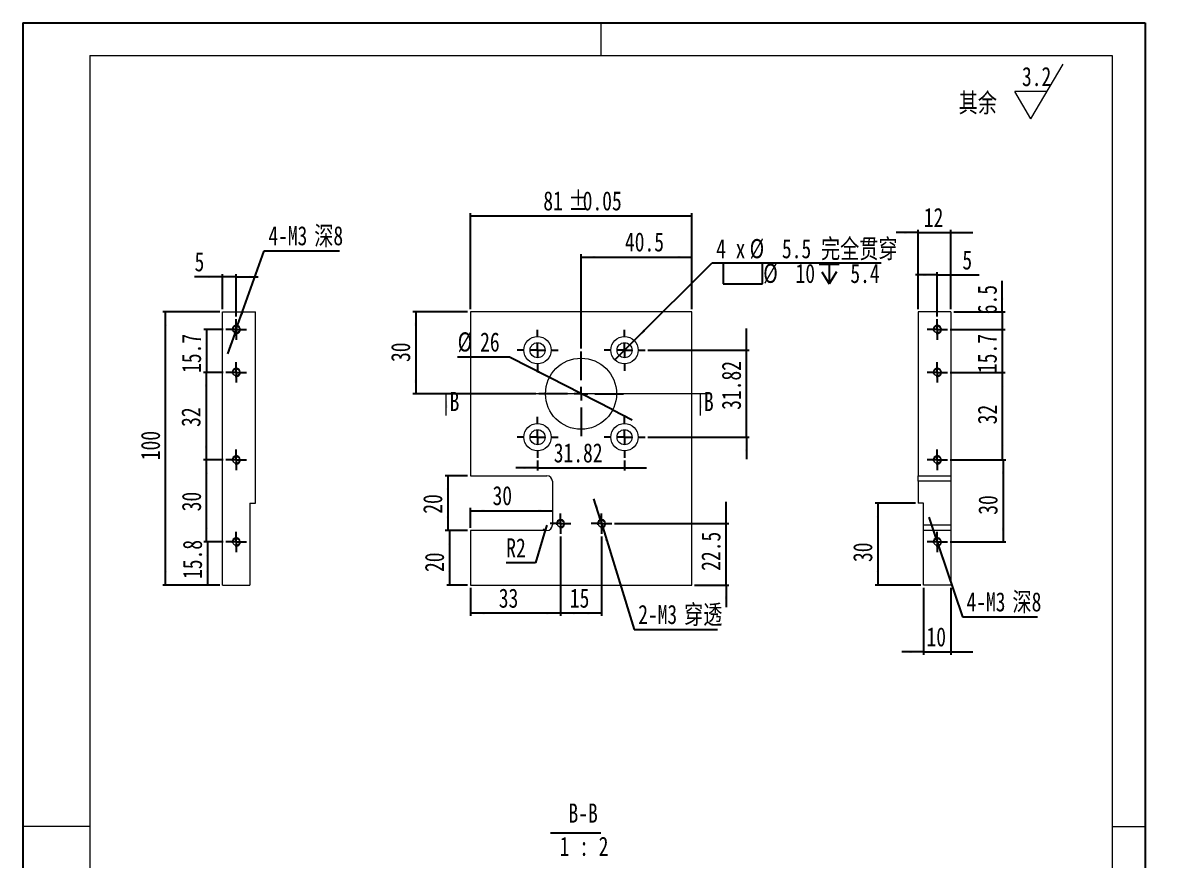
# Model space of a CAD drawing. Header units: millimetres. Extents: x 2 to 210, y 2 to 296.
# Drawn here: x 2.5 to 210.2, y 142.6 to 295.8 of the extents above; entities that cross this region are included whole.
import ezdxf

# ---------------------------------------------------------------- set-up
doc = ezdxf.new("R2010")
doc.units = ezdxf.units.MM
doc.linetypes.add('SLD-实线', pattern=[0])
doc.linetypes.add('SLD-虚线', pattern=[1.905, 1.27, -0.635])
doc.layers.add('图框', color=7, linetype='SLD-实线')
doc.layers.add('标注层', color=96, linetype='SLD-实线')
doc.layers.add('粗实线', color=7, linetype='SLD-实线', lineweight=15)
doc.styles.add('SLDTEXTSTYLE0', font='HYSWLONGFANGSONG.TTF', dxfattribs={"bigfont": 'bigfont'})
doc.styles.add('SLDTEXTSTYLE3', font='HYSWLONGFANGSONG.TTF')
doc.dimstyles.new('SLDDIMSTYLE0', dxfattribs={"dimtxt": 3.5, "dimasz": 2.6, "dimexe": 0, "dimexo": 0.0625, "dimgap": 0.875, "dimtad": 1, "dimdec": 3, "dimlfac": 2, "dimrnd": 1e-09, "dimzin": 12, "dimdsep": 46, "dimtxsty": 'SLDTEXTSTYLE3', "dimsah": 1, "dimcen": 0.09, "dimadec": 0, "dimazin": 3, "dimtfac": 1, "dimtdec": 3, "dimtofl": 0, "dimtmove": 0, "dimatfit": 3, "dimfxl": 0, "dimfrac": 2, "dimtolj": 1, "dimtzin": 12, "dimarcsym": 0})
doc.dimstyles.new('SLDDIMSTYLE1', dxfattribs={"dimtxt": 3.5, "dimasz": 2.6, "dimexe": 0, "dimexo": 0.0625, "dimgap": 0.875, "dimtad": 1, "dimdec": 3, "dimlfac": 2, "dimrnd": 1e-09, "dimzin": 12, "dimdsep": 46, "dimtxsty": 'SLDTEXTSTYLE3', "dimsah": 1, "dimcen": 0.09, "dimadec": 0, "dimazin": 3, "dimtfac": 1, "dimtdec": 3, "dimtmove": 0, "dimatfit": 0, "dimfxl": 0, "dimfrac": 2, "dimtolj": 1, "dimtzin": 12, "dimarcsym": 0})
doc.dimstyles.new('SLDDIMSTYLE2', dxfattribs={"dimtxt": 3.5, "dimasz": 2.6, "dimexe": 0, "dimexo": 0.0625, "dimgap": 0.875, "dimtad": 0, "dimtih": 1, "dimtoh": 1, "dimdec": 3, "dimlfac": 2, "dimrnd": 1e-09, "dimzin": 12, "dimdsep": 46, "dimtxsty": 'SLDTEXTSTYLE3', "dimsah": 1, "dimcen": 0, "dimadec": 0, "dimazin": 3, "dimtfac": 1, "dimtdec": 3, "dimtmove": 0, "dimatfit": 3, "dimfxl": 0, "dimfrac": 2, "dimtolj": 1, "dimtzin": 12, "dimarcsym": 0})
doc.dimstyles.new('SLDDIMSTYLE3', dxfattribs={"dimtxt": 3.5, "dimasz": 2.6, "dimexe": 0, "dimexo": 0.0625, "dimgap": 0.875, "dimtad": 0, "dimtih": 1, "dimtoh": 1, "dimdec": 1, "dimlfac": 2, "dimrnd": 1e-09, "dimzin": 12, "dimdsep": 46, "dimtxsty": 'SLDTEXTSTYLE3', "dimblk1": 'NONE', "dimsah": 1, "dimcen": 0, "dimadec": 0, "dimazin": 3, "dimtfac": 1, "dimtdec": 3, "dimtmove": 0, "dimatfit": 3, "dimldrblk": 'NONE', "dimfxl": 0, "dimfrac": 2, "dimtolj": 1, "dimtzin": 12, "dimarcsym": 0})
doc.dimstyles.new('SLDDIMSTYLE4', dxfattribs={"dimtxt": 3.5, "dimasz": 2.6, "dimexe": 0, "dimexo": 0.0625, "dimgap": 0.875, "dimtad": 0, "dimtih": 1, "dimtoh": 1, "dimdec": 3, "dimlfac": 2, "dimrnd": 1e-09, "dimzin": 12, "dimdsep": 46, "dimtxsty": 'SLDTEXTSTYLE3', "dimsah": 1, "dimcen": 0, "dimadec": 0, "dimazin": 3, "dimtfac": 1, "dimtdec": 3, "dimtmove": 0, "dimatfit": 3, "dimfxl": 0, "dimfrac": 2, "dimtolj": 1, "dimtzin": 12, "dimarcsym": 0})
doc.dimstyles.new('SLDDIMSTYLE5', dxfattribs={"dimtxt": 3.5, "dimasz": 2.6, "dimexe": 0, "dimexo": 0.0625, "dimgap": 0.875, "dimtad": 0, "dimtih": 1, "dimtoh": 1, "dimdec": 3, "dimlfac": 2, "dimrnd": 1e-09, "dimzin": 12, "dimdsep": 46, "dimtxsty": 'SLDTEXTSTYLE3', "dimsah": 1, "dimcen": 0, "dimadec": 0, "dimazin": 3, "dimtfac": 1, "dimtdec": 3, "dimtofl": 0, "dimtmove": 0, "dimatfit": 3, "dimfxl": 0, "dimfrac": 2, "dimtolj": 1, "dimtzin": 12, "dimarcsym": 0})

# ---------------------------------------------------------------- blocks, each defined once
blk = doc.blocks.new('SW_SFSYMBOL_0')
at = {"color": 0, "linetype": 'SLD-实线', "lineweight": 0}
for p, q in [((1.64, -5), (7.54, 5)), ((1.64, -5), (-1.31, 0)), ((4.59, 0), (-1.31, 0))]:
    blk.add_line(p, q, dxfattribs=at)
at = {"color": 0, "linetype": 'Continuous', "lineweight": 0, "insert": (0, 4.51), "char_height": 3.5, "attachment_point": 1, "style": 'SLDTEXTSTYLE3'}
blk.add_mtext('3.2', dxfattribs=at)
blk = doc.blocks.new('_D')
at = {"layer": '标注层'}
for p, q in [((84.38, 243.45), (84.38, 260.97)), ((84.38, 260.47), (124.88, 260.47)), ((124.88, 243.45), (124.88, 260.97))]:
    blk.add_line(p, q, dxfattribs=at)
for points in [[(84.38, 260.47), (86.98, 260.27), (86.98, 260.67)], [(124.88, 260.47), (122.28, 260.67), (122.28, 260.27)]]:
    blk.add_solid(points, dxfattribs=at)
at = {"layer": '标注层', "char_height": 3.5, "attachment_point": 1, "style": 'SLDTEXTSTYLE3'}
for s, insert in [('81', (97.73, 264.98, -2.95)), ('%%p', (102.33, 264.99, -2.95)), ('0.05', (104.93, 264.98, -2.95))]:
    blk.add_mtext(s, dxfattribs=dict(at, insert=insert))
blk = doc.blocks.new('_D_1')
at = {"layer": '标注层'}
for p, q in [((104.63, 236.2), (104.63, 253.45)), ((124.88, 243.45), (124.88, 253.45)), ((104.63, 252.95), (124.88, 252.95))]:
    blk.add_line(p, q, dxfattribs=at)
for points in [[(104.63, 252.95), (107.23, 252.75), (107.23, 253.15)], [(124.88, 252.95), (122.28, 253.15), (122.28, 252.75)]]:
    blk.add_solid(points, dxfattribs=at)
at = {"layer": '标注层', "insert": (112.66, 257.47, -2.95), "char_height": 3.5, "attachment_point": 1, "style": 'SLDTEXTSTYLE3'}
blk.add_mtext('40.5', dxfattribs=at)
blk = doc.blocks.new('_D_2')
at = {"layer": '标注层'}
for p, q in [((83.88, 202.95), (80.07, 202.95)), ((80.57, 202.95), (80.57, 192.95)), ((83.88, 192.95), (80.07, 192.95))]:
    blk.add_line(p, q, dxfattribs=at)
for points in [[(80.57, 202.95), (80.37, 200.35), (80.77, 200.35)], [(80.57, 192.95), (80.77, 195.55), (80.37, 195.55)]]:
    blk.add_solid(points, dxfattribs=at)
at = {"layer": '标注层', "insert": (76.06, 195.36, -2.95), "char_height": 3.5, "attachment_point": 1, "rotation": 90, "style": 'SLDTEXTSTYLE3'}
blk.add_mtext('20', dxfattribs=at)
blk = doc.blocks.new('_D_3')
at = {"layer": '标注层'}
for p, q in [((83.88, 212.95), (79.75, 212.95)), ((80.25, 212.95), (80.25, 202.95)), ((83.88, 202.95), (79.75, 202.95))]:
    blk.add_line(p, q, dxfattribs=at)
for points in [[(80.25, 212.95), (80.05, 210.35), (80.45, 210.35)], [(80.25, 202.95), (80.45, 205.55), (80.05, 205.55)]]:
    blk.add_solid(points, dxfattribs=at)
at = {"layer": '标注层', "insert": (75.74, 206.01, -2.95), "char_height": 3.5, "attachment_point": 1, "rotation": 90, "style": 'SLDTEXTSTYLE3'}
blk.add_mtext('20', dxfattribs=at)
blk = doc.blocks.new('_D_4')
at = {"layer": '标注层'}
for p, q in [((84.38, 203.45), (84.38, 207.07)), ((84.38, 206.57), (99.38, 206.57))]:
    blk.add_line(p, q, dxfattribs=at)
for points in [[(84.38, 206.57), (86.98, 206.37), (86.98, 206.77)], [(99.38, 206.57), (96.78, 206.77), (96.78, 206.37)]]:
    blk.add_solid(points, dxfattribs=at)
at = {"layer": '标注层', "insert": (88.44, 211.08, -2.95), "char_height": 3.5, "attachment_point": 1, "style": 'SLDTEXTSTYLE3'}
blk.add_mtext('30', dxfattribs=at)
blk = doc.blocks.new('_D_5')
at = {"layer": '标注层'}
for p, q in [((100.88, 201.83), (100.88, 187.32)), ((84.38, 192.45), (84.38, 187.32)), ((100.88, 187.82), (84.38, 187.82))]:
    blk.add_line(p, q, dxfattribs=at)
for points in [[(84.38, 187.82), (86.98, 187.62), (86.98, 188.02)], [(100.88, 187.82), (98.28, 188.02), (98.28, 187.62)]]:
    blk.add_solid(points, dxfattribs=at)
at = {"layer": '标注层', "insert": (89.58, 192.33, -2.95), "char_height": 3.5, "attachment_point": 1, "style": 'SLDTEXTSTYLE3'}
blk.add_mtext('33', dxfattribs=at)
blk = doc.blocks.new('_D_6')
at = {"layer": '标注层'}
for p, q in [((100.88, 201.83), (100.88, 187.32)), ((108.38, 201.83), (108.38, 187.32)), ((108.38, 187.82), (100.88, 187.82))]:
    blk.add_line(p, q, dxfattribs=at)
for points in [[(100.88, 187.82), (103.48, 187.62), (103.48, 188.02)], [(108.38, 187.82), (105.78, 188.02), (105.78, 187.62)]]:
    blk.add_solid(points, dxfattribs=at)
at = {"layer": '标注层', "insert": (102.58, 192.33, -2.95), "char_height": 3.5, "attachment_point": 1, "style": 'SLDTEXTSTYLE3'}
blk.add_mtext('15', dxfattribs=at)
blk = doc.blocks.new('_D_7')
at = {"layer": '标注层'}
for p, q in [((131.15, 204.2), (131.15, 208.2)), ((110.76, 204.2), (131.65, 204.2)), ((131.15, 192.95), (131.15, 204.2)), ((125.38, 192.95), (131.65, 192.95)), ((131.15, 192.95), (131.15, 188.95))]:
    blk.add_line(p, q, dxfattribs=at)
for points in [[(131.15, 204.2), (131.35, 206.8), (130.95, 206.8)], [(131.15, 192.95), (130.95, 190.35), (131.35, 190.35)]]:
    blk.add_solid(points, dxfattribs=at)
at = {"layer": '标注层', "insert": (126.63, 195.57, -2.95), "char_height": 3.5, "attachment_point": 1, "rotation": 90, "style": 'SLDTEXTSTYLE3'}
blk.add_mtext('22.5', dxfattribs=at)
blk = doc.blocks.new('_D_8')
at = {"layer": '标注层'}
for p, q in [((91.52, 234.66), (82.06, 234.66)), ((98.84, 230.91), (91.52, 234.66)), ((110.42, 225), (98.84, 230.91)), ((110.42, 225), (113.98, 223.18))]:
    blk.add_line(p, q, dxfattribs=at)
for points in [[(98.84, 230.91), (96.62, 232.27), (96.44, 231.92)], [(110.42, 225), (112.64, 223.64), (112.83, 223.99)]]:
    blk.add_solid(points, dxfattribs=at)
at = {"layer": '标注层', "char_height": 3.5, "attachment_point": 1, "style": 'SLDTEXTSTYLE3'}
for s, insert in [('%%c', (82.06, 239.18, -2.95)), ('26', (86.17, 239.17, -2.95))]:
    blk.add_mtext(s, dxfattribs=dict(at, insert=insert))
blk = doc.blocks.new('_D_9')
at = {"layer": '标注层'}
for p, q in [((83.88, 242.95), (73.88, 242.95)), ((74.38, 242.95), (74.38, 227.95)), ((96.38, 227.95), (73.88, 227.95))]:
    blk.add_line(p, q, dxfattribs=at)
for points in [[(74.38, 242.95), (74.18, 240.35), (74.58, 240.35)], [(74.38, 227.95), (74.58, 230.55), (74.18, 230.55)]]:
    blk.add_solid(points, dxfattribs=at)
at = {"layer": '标注层', "insert": (69.87, 233.76, -2.95), "char_height": 3.5, "attachment_point": 1, "rotation": 90, "style": 'SLDTEXTSTYLE3'}
blk.add_mtext('30', dxfattribs=at)
blk = doc.blocks.new('_D_10')
at = {"layer": '标注层'}
for p, q in [((96.68, 214.39), (92.68, 214.39)), ((96.68, 215.75), (96.68, 213.89)), ((96.68, 214.39), (112.59, 214.39)), ((112.59, 215.75), (112.59, 213.89)), ((112.59, 214.39), (116.59, 214.39))]:
    blk.add_line(p, q, dxfattribs=at)
for points in [[(96.68, 214.39), (94.08, 214.59), (94.08, 214.19)], [(112.59, 214.39), (115.19, 214.19), (115.19, 214.59)]]:
    blk.add_solid(points, dxfattribs=at)
at = {"layer": '标注层', "insert": (99.64, 218.9, -2.95), "char_height": 3.5, "attachment_point": 1, "style": 'SLDTEXTSTYLE3'}
blk.add_mtext('31.82', dxfattribs=at)
blk = doc.blocks.new('_D_11')
at = {"layer": '标注层'}
for p, q in [((134.88, 235.91), (134.88, 239.91)), ((116.84, 235.91), (135.38, 235.91)), ((134.88, 220), (134.88, 235.91)), ((116.84, 220), (135.38, 220)), ((134.88, 220), (134.88, 216))]:
    blk.add_line(p, q, dxfattribs=at)
for points in [[(134.88, 235.91), (135.08, 238.51), (134.68, 238.51)], [(134.88, 220), (134.68, 217.4), (135.08, 217.4)]]:
    blk.add_solid(points, dxfattribs=at)
at = {"layer": '标注层', "insert": (130.37, 225.01, -2.95), "char_height": 3.5, "attachment_point": 1, "rotation": 90, "style": 'SLDTEXTSTYLE3'}
blk.add_mtext('31.82', dxfattribs=at)
blk = doc.blocks.new('SW_SYMBOL_HOLE_SPOT')
at = {"layer": '标注层', "color": 0}
for p, q in [((0, 875), (0, 75)), ((1600, 75), (1600, 875)), ((0, 75), (1600, 75))]:
    blk.add_line(p, q, dxfattribs=at)
blk = doc.blocks.new('SW_SYMBOL_HOLE_DEPTH')
at = {"layer": '标注层', "color": 0}
for p, q in [((0, 875), (800, 875)), ((100, 555), (400, 75)), ((400, 875), (400, 75)), ((700, 555), (400, 75))]:
    blk.add_line(p, q, dxfattribs=at)
blk = doc.blocks.new('_D_12')
at = {"layer": '标注层'}
for p, q in [((114.36, 237.68), (128.59, 251.91)), ((128.59, 251.91), (159.5, 251.91)), ((110.82, 234.14), (114.36, 237.68))]:
    blk.add_line(p, q, dxfattribs=at)
blk.add_solid([(114.36, 237.68), (116.34, 239.37), (116.05, 239.66)], dxfattribs=at)
at = {"layer": '标注层', "xscale": 0.004511737089201878, "yscale": 0.004511737089201878, "zscale": 0.004511737089201878}
for name, p in [('SW_SYMBOL_HOLE_SPOT', (130.6, 247.72)), ('SW_SYMBOL_HOLE_DEPTH', (148.21, 247.72))]:
    blk.add_blockref(name, p, dxfattribs=at)
at = {"layer": '标注层', "char_height": 3.5, "attachment_point": 1}
for s, insert, style in [('4 x ', (129.34, 256.23, -2.95), 'SLDTEXTSTYLE3'), ('%%c', (135.47, 256.24, -2.95), 'SLDTEXTSTYLE3'), (' 5.5 \\M+18AAE\\M+19153贯\\M+190FA', (139.59, 256.23, -2.95), 'SLDTEXTSTYLE0'), ('%%c', (137.96, 251.73, -2.95), 'SLDTEXTSTYLE3'), (' 10 ', (142.08, 251.71, -2.95), 'SLDTEXTSTYLE3'), (' 5.4', (152.11, 251.71, -2.95), 'SLDTEXTSTYLE3')]:
    blk.add_mtext(s, dxfattribs=dict(at, insert=insert, style=style))
blk = doc.blocks.new('_NONE')
blk = doc.blocks.new('_D_13')
at = {"layer": '标注层'}
for p, q in [((108.16, 204.92), (106.99, 208.75)), ((108.16, 204.92), (108.6, 203.49)), ((108.6, 203.49), (114.34, 184.83)), ((114.34, 184.83), (129.6, 184.83))]:
    blk.add_line(p, q, dxfattribs=at)
for points in [[(108.16, 204.92), (107.59, 207.47), (107.21, 207.35)], [(108.6, 203.49), (109.18, 200.94), (109.56, 201.06)]]:
    blk.add_solid(points, dxfattribs=at)
at = {"layer": '标注层', "char_height": 3.5, "attachment_point": 1}
for s, insert, style in [('2-M', (115.09, 189.35, -2.95), 'SLDTEXTSTYLE3'), ('3', (120.42, 189.35, -2.95), 'SLDTEXTSTYLE3'), ('\\M+190FA\\M+193A7', (123.48, 189.35, -2.95), 'SLDTEXTSTYLE0')]:
    blk.add_mtext(s, dxfattribs=dict(at, insert=insert, style=style))
blk = doc.blocks.new('_D_14')
at = {"layer": '标注层'}
for p, q in [((98.38, 203.95), (98.09, 203)), ((98.09, 203), (96.3, 197.01)), ((96.3, 197.01), (90.95, 197.01))]:
    blk.add_line(p, q, dxfattribs=at)
blk.add_arc((98.38, 203.95), 1, 226.7545, 243.4349, dxfattribs=at)
blk.add_solid([(98.09, 203), (97.16, 200.56), (97.54, 200.45)], dxfattribs=at)
at = {"layer": '标注层', "insert": (90.95, 201.52, -2.95), "char_height": 3.5, "attachment_point": 1, "style": 'SLDTEXTSTYLE3'}
blk.add_mtext('R2', dxfattribs=at)
blk = doc.blocks.new('SW_CENTERMARKSYMBOL_0')
at = {"layer": '标注层', "color": 0}
for p, q in [((0, 2.5), (0, 7.75)), ((-2.5, 0), (-7.75, 0)), ((0, 0), (-1.25, 0)), ((0, 0), (0, 1.25)), ((0, 0), (0, -1.25)), ((0, 0), (1.25, 0)), ((2.5, 0), (7.75, 0)), ((0, -2.5), (0, -7.75))]:
    blk.add_line(p, q, dxfattribs=at)
blk = doc.blocks.new('SW_CENTERMARKSYMBOL_1')
at = {"layer": '标注层', "color": 0}
for p, q in [((0, 2.5), (0, 3.75)), ((-2.5, 0), (-3.75, 0)), ((0, 0), (-1.25, 0)), ((0, 0), (0, 1.25)), ((0, 0), (0, -1.25)), ((0, 0), (1.25, 0)), ((2.5, 0), (3.75, 0)), ((0, -2.5), (0, -3.75))]:
    blk.add_line(p, q, dxfattribs=at)
blk = doc.blocks.new('SW_CENTERMARKSYMBOL_2')
at = {"layer": '标注层', "color": 0}
for p, q in [((0, 2.5), (0, 3.75)), ((-2.5, 0), (-3.75, 0)), ((0, 0), (-1.25, 0)), ((0, 0), (0, 1.25)), ((0, 0), (0, -1.25)), ((0, 0), (1.25, 0)), ((2.5, 0), (3.75, 0)), ((0, -2.5), (0, -3.75))]:
    blk.add_line(p, q, dxfattribs=at)
blk = doc.blocks.new('SW_CENTERMARKSYMBOL_3')
at = {"layer": '标注层', "color": 0}
for p, q in [((0, 2.5), (0, 3.75)), ((-2.5, 0), (-3.75, 0)), ((0, 0), (-1.25, 0)), ((0, 0), (0, 1.25)), ((0, 0), (0, -1.25)), ((0, 0), (1.25, 0)), ((2.5, 0), (3.75, 0)), ((0, -2.5), (0, -3.75))]:
    blk.add_line(p, q, dxfattribs=at)
blk = doc.blocks.new('SW_CENTERMARKSYMBOL_4')
at = {"layer": '标注层', "color": 0}
for p, q in [((0, 2.5), (0, 3.75)), ((-2.5, 0), (-3.75, 0)), ((0, 0), (-1.25, 0)), ((0, 0), (0, 1.25)), ((0, 0), (0, -1.25)), ((0, 0), (1.25, 0)), ((2.5, 0), (3.75, 0)), ((0, -2.5), (0, -3.75))]:
    blk.add_line(p, q, dxfattribs=at)
blk = doc.blocks.new('SW_CENTERMARKSYMBOL_5')
at = {"layer": '标注层', "color": 0}
for p, q in [((-1.25, 0), (-1.875, 0)), ((0, 0), (-1.25, 0)), ((0, 1.25), (0, 1.875)), ((0, 0), (0, 1.25)), ((0, 0), (0, -1.25)), ((0, 0), (1.25, 0)), ((1.25, 0), (1.875, 0)), ((0, -1.25), (0, -1.875))]:
    blk.add_line(p, q, dxfattribs=at)
blk = doc.blocks.new('SW_CENTERMARKSYMBOL_6')
at = {"layer": '标注层', "color": 0}
for p, q in [((-1.25, 0), (-1.875, 0)), ((0, 0), (-1.25, 0)), ((0, 1.25), (0, 1.875)), ((0, 0), (0, 1.25)), ((0, 0), (0, -1.25)), ((0, 0), (1.25, 0)), ((1.25, 0), (1.875, 0)), ((0, -1.25), (0, -1.875))]:
    blk.add_line(p, q, dxfattribs=at)
blk = doc.blocks.new('_D_15')
at = {"layer": '标注层'}
for p, q in [((166.3, 243.45), (166.3, 257.92)), ((172.3, 243.45), (172.3, 257.92)), ((166.3, 257.42), (162.3, 257.42)), ((166.3, 257.42), (172.3, 257.42)), ((172.3, 257.42), (176.3, 257.42))]:
    blk.add_line(p, q, dxfattribs=at)
for points in [[(166.3, 257.42), (163.7, 257.62), (163.7, 257.22)], [(172.3, 257.42), (174.9, 257.22), (174.9, 257.62)]]:
    blk.add_solid(points, dxfattribs=at)
at = {"layer": '标注层', "insert": (167.33, 261.93, 0.05), "char_height": 3.5, "attachment_point": 1, "style": 'SLDTEXTSTYLE3'}
blk.add_mtext('12', dxfattribs=at)
blk = doc.blocks.new('_D_16')
at = {"layer": '标注层'}
for p, q in [((169.8, 249.67), (165.8, 249.67)), ((169.8, 242.08), (169.8, 250.17)), ((169.8, 249.67), (172.3, 249.67)), ((172.3, 243.45), (172.3, 250.17)), ((172.3, 249.67), (177.45, 249.67))]:
    blk.add_line(p, q, dxfattribs=at)
for points in [[(169.8, 249.67), (167.2, 249.87), (167.2, 249.47)], [(172.3, 249.67), (174.9, 249.47), (174.9, 249.87)]]:
    blk.add_solid(points, dxfattribs=at)
at = {"layer": '标注层', "insert": (174.38, 254.18, 0.05), "char_height": 3.5, "attachment_point": 1, "style": 'SLDTEXTSTYLE3'}
blk.add_mtext('5', dxfattribs=at)
blk = doc.blocks.new('_D_17')
at = {"layer": '标注层'}
for p, q in [((181.68, 242.95), (181.68, 248.62)), ((172.8, 242.95), (182.18, 242.95)), ((181.68, 242.95), (181.68, 239.7)), ((172.17, 239.7), (182.18, 239.7)), ((181.68, 239.7), (181.68, 235.7))]:
    blk.add_line(p, q, dxfattribs=at)
for points in [[(181.68, 242.95), (181.88, 245.55), (181.48, 245.55)], [(181.68, 239.7), (181.48, 237.1), (181.88, 237.1)]]:
    blk.add_solid(points, dxfattribs=at)
at = {"layer": '标注层', "insert": (177.17, 242.49, 0.05), "char_height": 3.5, "attachment_point": 1, "rotation": 90, "style": 'SLDTEXTSTYLE3'}
blk.add_mtext('6.5', dxfattribs=at)
blk = doc.blocks.new('_D_18')
at = {"layer": '标注层'}
for p, q in [((172.17, 239.7), (182.18, 239.7)), ((181.68, 239.7), (181.68, 231.85)), ((172.17, 231.85), (182.18, 231.85))]:
    blk.add_line(p, q, dxfattribs=at)
for points in [[(181.68, 239.7), (181.48, 237.1), (181.88, 237.1)], [(181.68, 231.85), (181.88, 234.45), (181.48, 234.45)]]:
    blk.add_solid(points, dxfattribs=at)
at = {"layer": '标注层', "insert": (177.17, 231.73, 0.05), "char_height": 3.5, "attachment_point": 1, "rotation": 90, "style": 'SLDTEXTSTYLE3'}
blk.add_mtext('15.7', dxfattribs=at)
blk = doc.blocks.new('_D_19')
at = {"layer": '标注层'}
for p, q in [((172.17, 231.85), (182.21, 231.85)), ((181.71, 215.85), (181.71, 231.85)), ((172.17, 215.85), (182.21, 215.85))]:
    blk.add_line(p, q, dxfattribs=at)
for points in [[(181.71, 231.85), (181.51, 229.25), (181.91, 229.25)], [(181.71, 215.85), (181.91, 218.45), (181.51, 218.45)]]:
    blk.add_solid(points, dxfattribs=at)
at = {"layer": '标注层', "insert": (177.19, 222.36, 0.05), "char_height": 3.5, "attachment_point": 1, "rotation": 90, "style": 'SLDTEXTSTYLE3'}
blk.add_mtext('32', dxfattribs=at)
blk = doc.blocks.new('_D_20')
at = {"layer": '标注层'}
for p, q in [((172.17, 215.85), (182.32, 215.85)), ((181.82, 215.85), (181.82, 200.85)), ((172.17, 200.85), (182.32, 200.85))]:
    blk.add_line(p, q, dxfattribs=at)
for points in [[(181.82, 215.85), (181.62, 213.25), (182.02, 213.25)], [(181.82, 200.85), (182.02, 203.45), (181.62, 203.45)]]:
    blk.add_solid(points, dxfattribs=at)
at = {"layer": '标注层', "insert": (177.31, 205.82, 0.05), "char_height": 3.5, "attachment_point": 1, "rotation": 90, "style": 'SLDTEXTSTYLE3'}
blk.add_mtext('30', dxfattribs=at)
blk = doc.blocks.new('_D_21')
at = {"layer": '标注层'}
for p, q in [((167.3, 192.45), (167.3, 180.24)), ((172.3, 192.45), (172.3, 180.24)), ((167.3, 180.74), (163.3, 180.74)), ((167.3, 180.74), (172.3, 180.74)), ((172.3, 180.74), (176.3, 180.74))]:
    blk.add_line(p, q, dxfattribs=at)
for points in [[(167.3, 180.74), (164.7, 180.94), (164.7, 180.54)], [(172.3, 180.74), (174.9, 180.54), (174.9, 180.94)]]:
    blk.add_solid(points, dxfattribs=at)
at = {"layer": '标注层', "insert": (167.82, 185.25, 0.05), "char_height": 3.5, "attachment_point": 1, "style": 'SLDTEXTSTYLE3'}
blk.add_mtext('10', dxfattribs=at)
blk = doc.blocks.new('_D_22')
at = {"layer": '标注层'}
for p, q in [((165.8, 207.95), (158.42, 207.95)), ((158.92, 207.95), (158.92, 192.95)), ((166.8, 192.95), (158.42, 192.95))]:
    blk.add_line(p, q, dxfattribs=at)
for points in [[(158.92, 207.95), (158.72, 205.35), (159.12, 205.35)], [(158.92, 192.95), (159.12, 195.55), (158.72, 195.55)]]:
    blk.add_solid(points, dxfattribs=at)
at = {"layer": '标注层', "insert": (154.4, 197.18, 0.05), "char_height": 3.5, "attachment_point": 1, "rotation": 90, "style": 'SLDTEXTSTYLE3'}
blk.add_mtext('30', dxfattribs=at)
blk = doc.blocks.new('_D_23')
at = {"layer": '标注层'}
for p, q in [((169.56, 201.57), (168.29, 205.36)), ((169.56, 201.57), (170.04, 200.14)), ((170.04, 200.14), (174.4, 187.13)), ((174.4, 187.13), (188.14, 187.13))]:
    blk.add_line(p, q, dxfattribs=at)
for points in [[(169.56, 201.57), (168.92, 204.09), (168.54, 203.97)], [(170.04, 200.14), (170.67, 197.62), (171.05, 197.74)]]:
    blk.add_solid(points, dxfattribs=at)
at = {"layer": '标注层', "char_height": 3.5, "attachment_point": 1}
for s, insert, style in [('4-M', (175.15, 191.65, 0.05), 'SLDTEXTSTYLE3'), ('3', (180.48, 191.65, 0.05), 'SLDTEXTSTYLE3'), ('\\M+1905B8', (183.55, 191.65, 0.05), 'SLDTEXTSTYLE0')]:
    blk.add_mtext(s, dxfattribs=dict(at, insert=insert, style=style))
blk = doc.blocks.new('SW_CENTERMARKSYMBOL_7')
at = {"layer": '标注层', "color": 0}
for p, q in [((-1.25, 0), (-1.875, 0)), ((0, 0), (-1.25, 0)), ((0, 1.25), (0, 1.875)), ((0, 0), (0, 1.25)), ((0, 0), (0, -1.25)), ((0, 0), (1.25, 0)), ((1.25, 0), (1.875, 0)), ((0, -1.25), (0, -1.875))]:
    blk.add_line(p, q, dxfattribs=at)
blk = doc.blocks.new('SW_CENTERMARKSYMBOL_8')
at = {"layer": '标注层', "color": 0}
for p, q in [((-1.25, 0), (-1.875, 0)), ((0, 0), (-1.25, 0)), ((0, 1.25), (0, 1.875)), ((0, 0), (0, 1.25)), ((0, 0), (0, -1.25)), ((0, 0), (1.25, 0)), ((1.25, 0), (1.875, 0)), ((0, -1.25), (0, -1.875))]:
    blk.add_line(p, q, dxfattribs=at)
blk = doc.blocks.new('SW_CENTERMARKSYMBOL_9')
at = {"layer": '标注层', "color": 0}
for p, q in [((-1.25, 0), (-1.875, 0)), ((0, 0), (-1.25, 0)), ((0, 1.25), (0, 1.875)), ((0, 0), (0, 1.25)), ((0, 0), (0, -1.25)), ((0, 0), (1.25, 0)), ((1.25, 0), (1.875, 0)), ((0, -1.25), (0, -1.875))]:
    blk.add_line(p, q, dxfattribs=at)
blk = doc.blocks.new('SW_CENTERMARKSYMBOL_10')
at = {"layer": '标注层', "color": 0}
for p, q in [((-1.25, 0), (-1.875, 0)), ((0, 0), (-1.25, 0)), ((0, 1.25), (0, 1.875)), ((0, 0), (0, 1.25)), ((0, 0), (0, -1.25)), ((0, 0), (1.25, 0)), ((1.25, 0), (1.875, 0)), ((0, -1.25), (0, -1.875))]:
    blk.add_line(p, q, dxfattribs=at)
blk = doc.blocks.new('_D_24')
at = {"layer": '标注层'}
for p, q in [((38.56, 242.95), (28.12, 242.95)), ((28.62, 192.95), (28.62, 242.95)), ((38.56, 192.95), (28.12, 192.95))]:
    blk.add_line(p, q, dxfattribs=at)
for points in [[(28.62, 242.95), (28.42, 240.35), (28.82, 240.35)], [(28.62, 192.95), (28.82, 195.55), (28.42, 195.55)]]:
    blk.add_solid(points, dxfattribs=at)
at = {"layer": '标注层', "insert": (24.11, 215.8, 0.05), "char_height": 3.5, "attachment_point": 1, "rotation": 90, "style": 'SLDTEXTSTYLE3'}
blk.add_mtext('100', dxfattribs=at)
blk = doc.blocks.new('_D_25')
at = {"layer": '标注层'}
for p, q in [((39.18, 215.85), (35.62, 215.85)), ((36.12, 200.85), (36.12, 215.85)), ((39.18, 200.85), (35.62, 200.85))]:
    blk.add_line(p, q, dxfattribs=at)
for points in [[(36.12, 215.85), (35.92, 213.25), (36.32, 213.25)], [(36.12, 200.85), (36.32, 203.45), (35.92, 203.45)]]:
    blk.add_solid(points, dxfattribs=at)
at = {"layer": '标注层', "insert": (31.61, 206.45, 0.05), "char_height": 3.5, "attachment_point": 1, "rotation": 90, "style": 'SLDTEXTSTYLE3'}
blk.add_mtext('30', dxfattribs=at)
blk = doc.blocks.new('_D_26')
at = {"layer": '标注层'}
for p, q in [((39.18, 231.85), (35.54, 231.85)), ((36.04, 231.85), (36.04, 215.85)), ((39.18, 215.85), (35.54, 215.85))]:
    blk.add_line(p, q, dxfattribs=at)
for points in [[(36.04, 231.85), (35.84, 229.25), (36.24, 229.25)], [(36.04, 215.85), (36.24, 218.45), (35.84, 218.45)]]:
    blk.add_solid(points, dxfattribs=at)
at = {"layer": '标注层', "insert": (31.52, 221.89, 0.05), "char_height": 3.5, "attachment_point": 1, "rotation": 90, "style": 'SLDTEXTSTYLE3'}
blk.add_mtext('32', dxfattribs=at)
blk = doc.blocks.new('_D_27')
at = {"layer": '标注层'}
for p, q in [((39.18, 239.7), (35.63, 239.7)), ((36.13, 239.7), (36.13, 231.85)), ((39.18, 231.85), (35.63, 231.85))]:
    blk.add_line(p, q, dxfattribs=at)
for points in [[(36.13, 239.7), (35.93, 237.1), (36.33, 237.1)], [(36.13, 231.85), (36.33, 234.45), (35.93, 234.45)]]:
    blk.add_solid(points, dxfattribs=at)
at = {"layer": '标注层', "insert": (31.61, 231.76, 0.05), "char_height": 3.5, "attachment_point": 1, "rotation": 90, "style": 'SLDTEXTSTYLE3'}
blk.add_mtext('15.7', dxfattribs=at)
blk = doc.blocks.new('_D_28')
at = {"layer": '标注层'}
for p, q in [((39.18, 200.85), (35.8, 200.85)), ((36.3, 200.85), (36.3, 192.95)), ((38.56, 192.95), (35.8, 192.95))]:
    blk.add_line(p, q, dxfattribs=at)
for points in [[(36.3, 200.85), (36.1, 198.25), (36.5, 198.25)], [(36.3, 192.95), (36.5, 195.55), (36.1, 195.55)]]:
    blk.add_solid(points, dxfattribs=at)
at = {"layer": '标注层', "insert": (31.79, 194.08, 0.05), "char_height": 3.5, "attachment_point": 1, "rotation": 90, "style": 'SLDTEXTSTYLE3'}
blk.add_mtext('15.8', dxfattribs=at)
blk = doc.blocks.new('_D_29')
at = {"layer": '标注层'}
for p, q in [((41.81, 240.41), (46.69, 254.09)), ((46.69, 254.09), (60.43, 254.09)), ((41.31, 239), (39.96, 235.23)), ((41.31, 239), (41.81, 240.41))]:
    blk.add_line(p, q, dxfattribs=at)
for points in [[(41.81, 240.41), (42.87, 242.79), (42.5, 242.93)], [(41.31, 239), (40.25, 236.62), (40.62, 236.48)]]:
    blk.add_solid(points, dxfattribs=at)
at = {"layer": '标注层', "char_height": 3.5, "attachment_point": 1}
for s, insert, style in [('4-M', (47.44, 258.6, 0.05), 'SLDTEXTSTYLE3'), ('3', (52.77, 258.6, 0.05), 'SLDTEXTSTYLE3'), ('\\M+1905B8', (55.83, 258.6, 0.05), 'SLDTEXTSTYLE0')]:
    blk.add_mtext(s, dxfattribs=dict(at, insert=insert, style=style))
blk = doc.blocks.new('_D_30')
at = {"layer": '标注层'}
for p, q in [((39.06, 249.33), (33.93, 249.33)), ((39.06, 243.45), (39.06, 249.83)), ((41.56, 249.33), (39.06, 249.33)), ((41.56, 242.08), (41.56, 249.83)), ((41.56, 249.33), (45.56, 249.33))]:
    blk.add_line(p, q, dxfattribs=at)
for points in [[(39.06, 249.33), (36.46, 249.53), (36.46, 249.13)], [(41.56, 249.33), (44.16, 249.13), (44.16, 249.53)]]:
    blk.add_solid(points, dxfattribs=at)
at = {"layer": '标注层', "insert": (33.93, 253.84, 0.05), "char_height": 3.5, "attachment_point": 1, "style": 'SLDTEXTSTYLE3'}
blk.add_mtext('5', dxfattribs=at)
blk = doc.blocks.new('SW_CENTERMARKSYMBOL_11')
at = {"layer": '标注层', "color": 0}
for p, q in [((-1.25, 0), (-1.875, 0)), ((0, 0), (-1.25, 0)), ((0, 1.25), (0, 1.875)), ((0, 0), (0, 1.25)), ((0, 0), (0, -1.25)), ((0, 0), (1.25, 0)), ((1.25, 0), (1.875, 0)), ((0, -1.25), (0, -1.875))]:
    blk.add_line(p, q, dxfattribs=at)
blk = doc.blocks.new('SW_CENTERMARKSYMBOL_12')
at = {"layer": '标注层', "color": 0}
for p, q in [((-1.25, 0), (-1.875, 0)), ((0, 0), (-1.25, 0)), ((0, 1.25), (0, 1.875)), ((0, 0), (0, 1.25)), ((0, 0), (0, -1.25)), ((0, 0), (1.25, 0)), ((1.25, 0), (1.875, 0)), ((0, -1.25), (0, -1.875))]:
    blk.add_line(p, q, dxfattribs=at)
blk = doc.blocks.new('SW_CENTERMARKSYMBOL_13')
at = {"layer": '标注层', "color": 0}
for p, q in [((-1.25, 0), (-1.875, 0)), ((0, 0), (-1.25, 0)), ((0, 1.25), (0, 1.875)), ((0, 0), (0, 1.25)), ((0, 0), (0, -1.25)), ((0, 0), (1.25, 0)), ((1.25, 0), (1.875, 0)), ((0, -1.25), (0, -1.875))]:
    blk.add_line(p, q, dxfattribs=at)
blk = doc.blocks.new('SW_CENTERMARKSYMBOL_14')
at = {"layer": '标注层', "color": 0}
for p, q in [((-1.25, 0), (-1.875, 0)), ((0, 0), (-1.25, 0)), ((0, 1.25), (0, 1.875)), ((0, 0), (0, 1.25)), ((0, 0), (0, -1.25)), ((0, 0), (1.25, 0)), ((1.25, 0), (1.875, 0)), ((0, -1.25), (0, -1.875))]:
    blk.add_line(p, q, dxfattribs=at)
blk = doc.blocks.new('SW_NOTE_4')
at = {"layer": '标注层', "color": 0}
blk.add_line((-1.99, -0.86), (7.21, -0.86), dxfattribs=at)
at = {"layer": '标注层', "color": 0, "char_height": 3.5, "attachment_point": 2, "style": 'SLDTEXTSTYLE3'}
for s, insert in [('B-B', (3.99, 4.51)), (' 1 : 2', (3.26, -1.55))]:
    blk.add_mtext(s, dxfattribs=dict(at, insert=insert))

msp = doc.modelspace()

# ---------------------------------------------------------------- linework, layer by layer
at = {"color": 7, "linetype": 'SLD-实线', "lineweight": 15}
for p, q in [((39.05867, 192.95492), (39.05867, 242.95492)), ((39.05867, 242.95492), (45.05867, 242.95492)), ((45.05867, 207.95492), (45.05867, 242.95492)), ((84.38202, 242.95492), (84.38202, 212.95492)), ((124.88202, 242.95492), (84.38202, 242.95492)), ((124.88202, 192.95492), (124.88202, 242.95492)), ((172.29733, 242.95492), (166.29733, 242.95492)), ((166.29733, 242.95492), (166.29733, 212.95492)), ((172.29733, 242.95492), (172.29733, 212.95492)), ((84.38202, 212.95492), (98.38202, 212.95492)), ((99.38202, 211.95492), (99.38202, 203.95492)), ((166.29733, 212.95492), (172.29733, 212.95492)), ((166.29733, 211.95492), (166.29733, 212.95492)), ((172.29733, 211.95492), (166.29733, 211.95492)), ((166.29733, 211.95492), (166.29733, 207.95492)), ((172.29733, 212.95492), (172.29733, 211.95492)), ((172.29733, 211.95492), (172.29733, 203.95492)), ((44.05867, 207.95492), (45.05867, 207.95492)), ((44.05867, 207.95492), (44.05867, 192.95492)), ((167.29733, 207.95492), (166.29733, 207.95492)), ((167.29733, 203.95492), (167.29733, 207.95492)), ((167.29733, 203.95492), (172.29733, 203.95492)), ((167.29733, 202.95492), (167.29733, 203.95492)), ((172.29733, 203.95492), (172.29733, 202.95492)), ((84.38202, 202.95492), (84.38202, 192.95492)), ((98.38202, 202.95492), (84.38202, 202.95492)), ((172.29733, 202.95492), (167.29733, 202.95492)), ((167.29733, 192.95492), (167.29733, 202.95492)), ((172.29733, 202.95492), (172.29733, 192.95492)), ((39.05867, 192.95492), (44.05867, 192.95492)), ((84.38202, 192.95492), (124.88202, 192.95492)), ((172.29733, 192.95492), (167.29733, 192.95492))]:
    msp.add_line(p, q, dxfattribs=at)
at = {"color": 7, "linetype": 'SLD-实线', "lineweight": 0}
for p, q in [((128.50039, 227.95492), (77.98463, 227.95492)), ((79.98463, 223.95492), (79.98463, 227.95492)), ((126.50039, 223.95492), (126.50039, 227.95492))]:
    msp.add_line(p, q, dxfattribs=at)
at = {"color": 7, "linetype": 'SLD-实线', "lineweight": 15}
for centre, radius in [((41.55867, 239.70492), 0.625), ((169.79733, 239.70492), 0.625), ((96.67707, 235.90988), 2.5), ((96.67707, 235.90988), 1.375), ((112.58697, 235.90988), 2.5), ((112.58697, 235.90988), 1.375), ((104.63202, 227.95492), 6.5), ((41.55867, 231.85492), 0.625), ((169.79733, 231.85492), 0.625), ((96.67707, 219.99997), 2.5), ((112.58697, 219.99997), 2.5), ((96.67707, 219.99997), 1.375), ((112.58697, 219.99997), 1.375), ((41.55867, 215.85492), 0.625), ((169.79733, 215.85492), 0.625), ((100.88202, 204.20492), 0.625), ((108.38202, 204.20492), 0.625), ((41.55867, 200.85492), 0.625), ((169.79733, 200.85492), 0.625)]:
    msp.add_circle(centre, radius, dxfattribs=at)
at = {"color": 7, "linetype": 'SLD-虚线', "lineweight": 0}
for centre in [(41.55867, 239.70492), (169.79733, 239.70492), (41.55867, 231.85492), (169.79733, 231.85492), (41.55867, 215.85492), (169.79733, 215.85492), (41.55867, 200.85492), (169.79733, 200.85492)]:
    msp.add_arc(centre, 0.75, 255, 195, dxfattribs=at)
at = {"color": 7, "linetype": 'SLD-实线', "lineweight": 0}
for centre in [(41.55867, 239.70492), (169.79733, 239.70492), (41.55867, 231.85492), (169.79733, 231.85492), (41.55867, 215.85492), (169.79733, 215.85492), (100.88202, 204.20492), (108.38202, 204.20492), (41.55867, 200.85492), (169.79733, 200.85492)]:
    msp.add_arc(centre, 0.75, 255, 195, dxfattribs=at)
at = {"color": 7, "linetype": 'SLD-实线', "lineweight": 15}
for centre, start, end in [((98.38202, 211.95492), 0, 90), ((98.38202, 203.95492), 270, 0)]:
    msp.add_arc(centre, 1, start, end, dxfattribs=at)
at = {"color": 7, "linetype": 'SLD-实线', "lineweight": 0}
for points in [[(79.98463, 227.95492), (79.78463, 225.35492), (80.18463, 225.35492)], [(126.50039, 227.95492), (126.30039, 225.35492), (126.70039, 225.35492)]]:
    msp.add_solid(points, dxfattribs=at)
at = {"layer": '图框'}
for p, q in [((2.5, 295.8), (207.8, 295.8)), ((2.5, 295.8), (2.5, 1.5)), ((207.8, 295.8), (207.8, 1.5))]:
    msp.add_line(p, q, dxfattribs=at)
at = {"layer": '粗实线'}
for p, q in [((108.3, 289.8), (108.3, 295.8)), ((14.8, 289.8), (201.8, 289.8)), ((14.8, 289.8), (14.8, 7.8)), ((201.8, 289.8), (201.8, 7.8)), ((14.8, 148.8), (2.5, 148.8)), ((201.8, 148.8), (207.8, 148.8))]:
    msp.add_line(p, q, dxfattribs=at)

# ---------------------------------------------------------------- block references
at = {"color": 7, "linetype": 'Continuous', "lineweight": 0}
msp.add_blockref('SW_SFSYMBOL_0', (185.28302, 283.20517), dxfattribs=at)
at = {"layer": '标注层'}
for name, p in [('SW_CENTERMARKSYMBOL_14', (41.55867, 239.70492)), ('SW_CENTERMARKSYMBOL_10', (169.79733, 239.70492)), ('SW_CENTERMARKSYMBOL_4', (96.67707, 235.90988)), ('SW_CENTERMARKSYMBOL_3', (112.58697, 235.90988)), ('SW_CENTERMARKSYMBOL_0', (104.63202, 227.95492)), ('SW_CENTERMARKSYMBOL_13', (41.55867, 231.85492)), ('SW_CENTERMARKSYMBOL_9', (169.79733, 231.85492)), ('SW_CENTERMARKSYMBOL_1', (96.67707, 219.99997)), ('SW_CENTERMARKSYMBOL_2', (112.58697, 219.99997)), ('SW_CENTERMARKSYMBOL_12', (41.55867, 215.85492)), ('SW_CENTERMARKSYMBOL_8', (169.79733, 215.85492)), ('SW_CENTERMARKSYMBOL_5', (100.88202, 204.20492)), ('SW_CENTERMARKSYMBOL_6', (108.38202, 204.20492)), ('SW_CENTERMARKSYMBOL_11', (41.55867, 200.85492)), ('SW_CENTERMARKSYMBOL_7', (169.79733, 200.85492)), ('SW_NOTE_4', (101.0256, 148.5026))]:
    msp.add_blockref(name, p, dxfattribs=at)

# ---------------------------------------------------------------- texts
at = {"color": 7, "linetype": 'Continuous', "lineweight": 0, "insert": (173.71447, 282.90212), "char_height": 3.5, "attachment_point": 1, "style": 'SLDTEXTSTYLE0'}
msp.add_mtext('\\M+191B4\\M+1975D', dxfattribs=at)
at = {"color": 7, "linetype": 'Continuous', "char_height": 3.5, "attachment_point": 1, "style": 'SLDTEXTSTYLE3'}
for insert in [(80.59432, 228.27949), (127.11009, 228.27949)]:
    msp.add_mtext('B', dxfattribs=dict(at, insert=insert))

# ---------------------------------------------------------------- dimensions: what is measured, and where the dimension line sits
at = {"layer": '标注层'}
dim = msp.add_linear_dim(base=(124.88202, 260.46791), p1=(84.38202, 242.95492), p2=(124.88202, 242.95492), text='<>%%p0.05', dimstyle='SLDDIMSTYLE0', dxfattribs=at)
dim.commit()
dim.dimension.update_dxf_attribs({"geometry": '_D', "text_midpoint": (104.40029, 260.46791), "dimtype": 160})
for base, p1, p2, dimstyle, picture, middle in [((172.29733, 257.42221), (166.29733, 242.95492), (172.29733, 242.95492), 'SLDDIMSTYLE1', '_D_15', (169.63291, 257.42221)), ((124.88202, 252.95492), (104.63202, 235.70492), (124.88202, 242.95492), 'SLDDIMSTYLE0', '_D_1', (116.49053, 252.95492)), ((39.05867, 249.32875), (41.55867, 241.57992), (39.05867, 242.95492), 'SLDDIMSTYLE1', '_D_30', (35.46071, 249.32875)), ((172.29733, 249.6699), (169.79733, 241.57992), (172.29733, 242.95492), 'SLDDIMSTYLE1', '_D_16', (175.91857, 249.6699)), ((112.58697, 214.39064), (96.67707, 216.24997), (112.58697, 216.24997), 'SLDDIMSTYLE1', '_D_10', (104.23747, 214.39064)), ((99.38202, 206.56851), (84.38202, 202.95492), (99.38202, 203.95492), 'SLDDIMSTYLE0', '_D_4', (90.73687, 206.56851)), ((84.38202, 187.82291), (100.88202, 202.32992), (84.38202, 192.95492), 'SLDDIMSTYLE0', '_D_5', (91.88637, 187.82291)), ((100.88202, 187.82291), (108.38202, 202.32992), (100.88202, 202.32992), 'SLDDIMSTYLE0', '_D_6', (104.8845, 187.82291)), ((172.29733, 180.74088), (167.29733, 192.95492), (172.29733, 192.95492), 'SLDDIMSTYLE1', '_D_21', (170.12285, 180.74088))]:
    dim = msp.add_linear_dim(base=base, p1=p1, p2=p2, dimstyle=dimstyle, dxfattribs=at)
    dim.commit()
    dim.dimension.update_dxf_attribs({"geometry": picture, "text_midpoint": middle, "dimtype": 160})
for p1, p2, text, picture, middle in [((41.81059, 240.41135), (41.30675, 238.9985), '4-M<>深8', '_D_29', (53.93248, 256.25424)), ((108.60244, 203.48805), (108.16159, 204.9218), '2-M<>穿透', '_D_13', (122.34554, 187.00023)), ((170.03598, 200.14391), (169.55868, 201.56594), '4-M<>深8', '_D_23', (181.64693, 189.30018))]:
    dim = msp.add_diameter_dim_2p(p1=p1, p2=p2, text=text, dimstyle='SLDDIMSTYLE4', override={"dimpost": '<>'}, dxfattribs=at)
    dim.commit()
    dim.dimension.update_dxf_attribs({"geometry": picture, "text_midpoint": middle, "dimtype": 163})
dim = msp.add_diameter_dim_2p(p1=(110.81867, 234.14264), p2=(114.35527, 237.67711), text='4 x <> 完全贯穿\\P{\\fGDT;v}%%c 10 {\\fGDT;x} 5.4\\P', dimstyle='SLDDIMSTYLE3', dxfattribs=at)
dim.commit()
dim.dimension.update_dxf_attribs({"geometry": '_D_12', "text_midpoint": (144.42218, 251.71758), "dimtype": 163})
for base, p1, p2, dimstyle, picture, middle in [((181.67819, 239.70492), (172.29733, 242.95492), (171.67233, 239.70492), 'SLDDIMSTYLE1', '_D_17', (181.67819, 245.55042)), ((28.62309, 242.95492), (39.05867, 192.95492), (39.05867, 242.95492), 'SLDDIMSTYLE0', '_D_24', (28.62309, 218.86773)), ((36.12512, 231.85492), (39.68367, 239.70492), (39.68367, 231.85492), 'SLDDIMSTYLE0', '_D_27', (36.12512, 235.59182)), ((74.38202, 227.95492), (84.38202, 242.95492), (96.88202, 227.95492), 'SLDDIMSTYLE0', '_D_9', (74.38202, 236.06151)), ((181.67819, 231.85492), (171.67233, 239.70492), (171.67233, 231.85492), 'SLDDIMSTYLE0', '_D_18', (181.67819, 235.56256)), ((134.88202, 235.90988), (116.33697, 219.99997), (116.33697, 235.90988), 'SLDDIMSTYLE1', '_D_11', (134.88202, 229.61189)), ((36.03604, 215.85492), (39.68367, 231.85492), (39.68367, 215.85492), 'SLDDIMSTYLE0', '_D_26', (36.03604, 224.18985)), ((181.70655, 231.85492), (171.67233, 215.85492), (171.67233, 231.85492), 'SLDDIMSTYLE0', '_D_19', (181.70655, 224.65854)), ((36.12166, 215.85492), (39.68367, 200.85492), (39.68367, 215.85492), 'SLDDIMSTYLE0', '_D_25', (36.12166, 208.74955)), ((181.82138, 200.85492), (171.67233, 215.85492), (171.67233, 200.85492), 'SLDDIMSTYLE0', '_D_20', (181.82138, 208.12301)), ((80.24915, 202.95492), (84.38202, 212.95492), (84.38202, 202.95492), 'SLDDIMSTYLE0', '_D_3', (80.24915, 208.31415)), ((131.14603, 204.20492), (124.88202, 192.95492), (110.25702, 204.20492), 'SLDDIMSTYLE1', '_D_7', (131.14603, 199.40628)), ((158.91552, 192.95492), (166.29733, 207.95492), (167.29733, 192.95492), 'SLDDIMSTYLE0', '_D_22', (158.91552, 199.48561)), ((36.2999, 192.95492), (39.68367, 200.85492), (39.05867, 192.95492), 'SLDDIMSTYLE0', '_D_28', (36.2999, 197.9177)), ((80.567, 192.95492), (84.38202, 202.95492), (84.38202, 192.95492), 'SLDDIMSTYLE0', '_D_2', (80.567, 197.66599))]:
    dim = msp.add_linear_dim(base=base, p1=p1, p2=p2, angle=90, dimstyle=dimstyle, dxfattribs=at)
    dim.commit()
    dim.dimension.update_dxf_attribs({"geometry": picture, "text_midpoint": middle, "dimtype": 160})
dim = msp.add_diameter_dim_2p(p1=(98.84397, 230.91272), p2=(110.42006, 224.99713), dimstyle='SLDDIMSTYLE2', dxfattribs=at)
dim.commit()
dim.dimension.update_dxf_attribs({"geometry": '_D_8', "text_midpoint": (86.41256, 237.34086), "dimtype": 163})
dim = msp.add_radius_dim(center=(98.38202, 203.95492), mpoint=(98.09498, 202.997), dimstyle='SLDDIMSTYLE5', dxfattribs=at)
dim.commit()
dim.dimension.update_dxf_attribs({"geometry": '_D_14', "text_midpoint": (93.25218, 199.17717), "dimtype": 164})

doc.saveas('drawing.dxf')
